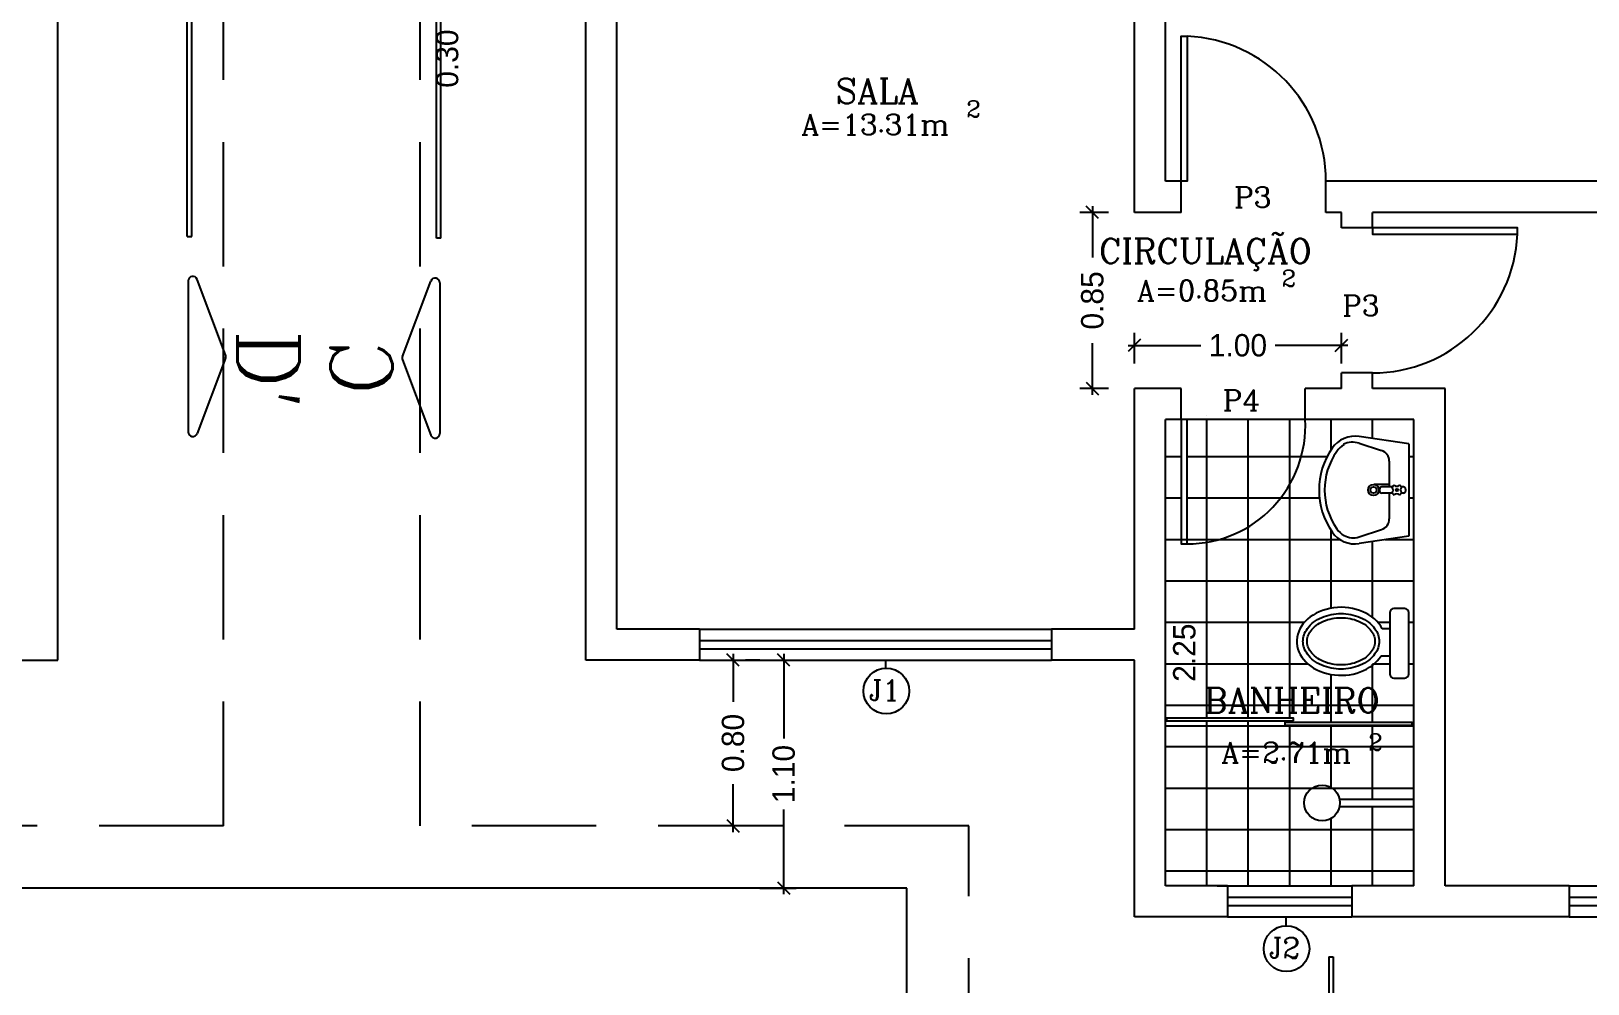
# Model space of a CAD drawing. Extents: x 11.2 to 102.3, y 40.3 to 127.2.
# Drawn here: x 24.05 to 31.57, y 50.93 to 55.53 of the extents above; entities that cross this region are included whole.
import ezdxf

# ---------------------------------------------------------------- set-up
doc = ezdxf.new("R2010")
doc.units = 0
doc.header["$LTSCALE"] = 8
doc.linetypes.add('DASHED2', pattern=[0.375, 0.25, -0.125])
doc.layers.get('0').update_dxf_attribs({"linetype": 'CONTINUOUS'})
doc.layers.get('DEFPOINTS').update_dxf_attribs({"linetype": 'CONTINUOUS'})
for name, color, linetype in [('COBERTURA', 7, 'CONTINUOUS'), ('COTAS', 244, 'CONTINUOUS'), ('EQUIPAMENTOS', 1, 'CONTINUOUS'), ('ESQUADRIAS', 244, 'CONTINUOUS'), ('PAREDE', 7, 'CONTINUOUS'), ('PISO', 30, 'CONTINUOUS'), ('TEXTO', 1, 'CONTINUOUS')]:
    doc.layers.add(name, color=color, linetype=linetype)
doc.styles.add('ROMANC', font='ROMANC.SHX')
doc.dimstyles.get("Standard").update_dxf_attribs({"dimtxt": 0.18, "dimasz": 0.18, "dimexe": 0.18, "dimexo": 0.0625, "dimgap": 0.09, "dimtad": 0, "dimtih": 1, "dimtoh": 1, "dimdec": 4, "dimzin": 0, "dimtxsty": 'STANDARD', "dimcen": 0.09, "dimazin": 3, "dimtfac": 1, "dimtdec": 4, "dimtofl": 0, "dimtmove": 0, "dimatfit": 3, "dimtolj": 1, "dimtzin": 0})

# ---------------------------------------------------------------- blocks, each defined once
blk = doc.blocks.new('_OBLIQUE')
at = {"color": 0, "linetype": 'BYBLOCK'}
blk.add_line((-0.5, -0.5), (0.5, 0.5), dxfattribs=at)
blk = doc.blocks.new('*D25')
at = {"color": 244, "linetype": 'BYBLOCK'}
for p, q in [((26.1336, 56.7822), (26.1336, 56.4522)), ((26.0736, 56.7522), (26.1936, 56.7522)), ((26.0736, 56.4522), (26.1936, 56.4522)), ((26.1336, 56.4522), (26.1336, 56.3922))]:
    blk.add_line(p, q, dxfattribs=at)
at = {"layer": 'DEFPOINTS', "color": 0, "linetype": 'BYBLOCK'}
for p in [(25.2336, 56.7522), (25.2336, 56.4522), (26.1336, 56.4522)]:
    blk.add_point(p, dxfattribs=at)
at = {"color": 244, "linetype": 'BYBLOCK', "xscale": 0.06, "yscale": 0.06, "zscale": 0.06}
for p, rotation in [((26.1336, 56.7522), 90), ((26.1336, 56.4522), 270)]:
    blk.add_blockref('_OBLIQUE', p, dxfattribs=dict(at, rotation=rotation))
at = {"color": 30, "linetype": 'BYBLOCK', "insert": (26.1336, 56.1942), "char_height": 0.108, "attachment_point": 5, "rotation": 90}
blk.add_mtext('\\A1;0.30', dxfattribs=at)
blk = doc.blocks.new('*D37')
at = {"color": 244, "linetype": 'BYBLOCK'}
for p, q in [((29.3836, 54.6422), (29.3836, 54.7889)), ((30.3836, 54.6422), (30.3836, 54.7889)), ((29.3536, 54.7289), (29.7036, 54.7289)), ((30.4136, 54.7289), (30.0636, 54.7289))]:
    blk.add_line(p, q, dxfattribs=at)
at = {"layer": 'DEFPOINTS', "color": 0, "linetype": 'BYBLOCK'}
for p in [(30.3836, 54.7289), (29.3836, 53.8022), (30.3836, 53.8022)]:
    blk.add_point(p, dxfattribs=at)
at = {"color": 244, "linetype": 'BYBLOCK', "xscale": 0.06, "yscale": 0.06, "zscale": 0.06, "rotation": 180}
blk.add_blockref('_OBLIQUE', (29.3836, 54.7289), dxfattribs=at)
at = {"color": 244, "linetype": 'BYBLOCK', "xscale": 0.06, "yscale": 0.06, "zscale": 0.06}
blk.add_blockref('_OBLIQUE', (30.3836, 54.7289), dxfattribs=at)
at = {"color": 30, "linetype": 'BYBLOCK', "insert": (29.8836, 54.7289), "char_height": 0.108, "attachment_point": 5}
blk.add_mtext('\\A1;1.00', dxfattribs=at)
blk = doc.blocks.new('*D38')
at = {"color": 244, "linetype": 'BYBLOCK'}
for p, q in [((28.4661, 54.6822), (28.4661, 54.4342)), ((28.5436, 54.6522), (28.4061, 54.6522)), ((28.4661, 53.7722), (28.4661, 54.0202)), ((28.5436, 53.8022), (28.4061, 53.8022))]:
    blk.add_line(p, q, dxfattribs=at)
at = {"layer": 'DEFPOINTS', "color": 0, "linetype": 'BYBLOCK'}
for p in [(29.3836, 54.6522), (28.4661, 53.8022), (29.3836, 53.8022)]:
    blk.add_point(p, dxfattribs=at)
at = {"color": 244, "linetype": 'BYBLOCK', "xscale": 0.06, "yscale": 0.06, "zscale": 0.06}
for p, rotation in [((28.4661, 54.6522), 90), ((28.4661, 53.8022), 270)]:
    blk.add_blockref('_OBLIQUE', p, dxfattribs=dict(at, rotation=rotation))
at = {"color": 30, "linetype": 'BYBLOCK', "insert": (28.4661, 54.2272), "char_height": 0.108, "attachment_point": 5, "rotation": 90}
blk.add_mtext('\\A1;0.85', dxfattribs=at)
blk = doc.blocks.new('*D64')
at = {"layer": 'DEFPOINTS', "color": 0, "linetype": 'BYBLOCK'}
for p in [(29.3836, 57.5022), (29.2551, 52.6415), (29.3836, 52.6415)]:
    blk.add_point(p, dxfattribs=at)
at = {"color": 30, "linetype": 'BYBLOCK', "insert": (29.2551, 55.0719), "char_height": 0.108, "attachment_point": 5, "rotation": 90}
blk.add_mtext('\\A1;4.86', dxfattribs=at)
blk = doc.blocks.new('*D72')
at = {"color": 244, "linetype": 'BYBLOCK'}
for p, q in [((27.5736, 52.4915), (27.7498, 52.4915)), ((27.6898, 52.5215), (27.6898, 52.1125)), ((27.6898, 51.3615), (27.6898, 51.7705)), ((27.5736, 51.3915), (27.7498, 51.3915))]:
    blk.add_line(p, q, dxfattribs=at)
at = {"layer": 'DEFPOINTS', "color": 0, "linetype": 'BYBLOCK'}
for p in [(26.7336, 52.4915), (26.7336, 51.3915), (27.6898, 51.3915)]:
    blk.add_point(p, dxfattribs=at)
at = {"color": 244, "linetype": 'BYBLOCK', "xscale": 0.06, "yscale": 0.06, "zscale": 0.06}
for p, rotation in [((27.6898, 52.4915), 90), ((27.6898, 51.3915), 270)]:
    blk.add_blockref('_OBLIQUE', p, dxfattribs=dict(at, rotation=rotation))
at = {"color": 30, "linetype": 'BYBLOCK', "insert": (27.6898, 51.9415), "char_height": 0.108, "attachment_point": 5, "rotation": 90}
blk.add_mtext('\\A1;1.10', dxfattribs=at)
blk = doc.blocks.new('*D73')
at = {"color": 244, "linetype": 'BYBLOCK'}
for p, q in [((27.4453, 52.5215), (27.4453, 52.2895)), ((27.5736, 52.4915), (27.5053, 52.4915)), ((27.4453, 51.6615), (27.4453, 51.8935)), ((27.5736, 51.6915), (27.5053, 51.6915))]:
    blk.add_line(p, q, dxfattribs=at)
at = {"layer": 'DEFPOINTS', "color": 0, "linetype": 'BYBLOCK'}
for p in [(26.7336, 52.4915), (26.7336, 51.6915), (27.4453, 51.6915)]:
    blk.add_point(p, dxfattribs=at)
at = {"color": 244, "linetype": 'BYBLOCK', "xscale": 0.06, "yscale": 0.06, "zscale": 0.06}
for p, rotation in [((27.4453, 52.4915), 90), ((27.4453, 51.6915), 270)]:
    blk.add_blockref('_OBLIQUE', p, dxfattribs=dict(at, rotation=rotation))
at = {"color": 30, "linetype": 'BYBLOCK', "insert": (27.4453, 52.0915), "char_height": 0.108, "attachment_point": 5, "rotation": 90}
blk.add_mtext('\\A1;0.80', dxfattribs=at)
blk = doc.blocks.new('*D75')
at = {"layer": 'DEFPOINTS', "color": 0, "linetype": 'BYBLOCK'}
for p in [(29.5336, 53.6522), (29.5336, 51.4022), (29.625, 51.4022)]:
    blk.add_point(p, dxfattribs=at)
at = {"color": 30, "linetype": 'BYBLOCK', "insert": (29.625, 52.5272), "char_height": 0.108, "attachment_point": 5, "rotation": 90}
blk.add_mtext('\\A1;2.25', dxfattribs=at)

msp = doc.modelspace()

# ---------------------------------------------------------------- linework, layer by layer
at = {"layer": 'COBERTURA', "color": 30, "linetype": 'DASHED2', "ltscale": 0.3}
for p, q in [((24.9836, 51.6915), (24.9836, 56.5522)), ((25.9336, 51.6915), (25.9336, 56.5522)), ((24.9836, 51.6915), (22.3336, 51.6915)), ((28.5836, 51.6915), (25.9336, 51.6915)), ((28.5836, 50.4522), (28.5836, 51.6915))]:
    msp.add_line(p, q, dxfattribs=at)
at = {"layer": 'COTAS', "color": 3, "ltscale": 0.3}
for p, q in [((30.322, 51.0596), (30.322, 49.6639)), ((30.322, 51.0596), (30.3438, 51.0596)), ((30.3438, 51.0596), (30.3438, 49.6639))]:
    msp.add_line(p, q, dxfattribs=at)
at = {"layer": 'EQUIPAMENTOS', "color": 244, "ltscale": 0.3}
for p, q in [((30.4687, 53.5383), (30.5774, 53.5024)), ((30.7082, 53.5344), (30.4696, 53.5707)), ((30.7082, 53.5344), (30.7082, 53.0897)), ((30.6144, 53.4511), (30.6144, 53.3271)), ((30.568, 53.3171), (30.568, 53.3071)), ((30.6294, 53.3271), (30.578, 53.3271)), ((30.6832, 53.3271), (30.6731, 53.3271)), ((30.6932, 53.3171), (30.6932, 53.3071)), ((30.6294, 53.2971), (30.578, 53.2971)), ((30.6144, 53.2971), (30.6144, 53.173)), ((30.6832, 53.2971), (30.6731, 53.2971)), ((30.4687, 53.0858), (30.5774, 53.1218)), ((30.7082, 53.0897), (30.4696, 53.0534))]:
    msp.add_line(p, q, dxfattribs=at)
at = {"layer": 'EQUIPAMENTOS', "color": 244, "linetype": 'CONTINUOUS', "ltscale": 0.3}
msp.add_line((30.6144, 53.3388), (30.5415, 53.3388), dxfattribs=at)
at = {"layer": 'EQUIPAMENTOS', "color": 244, "linetype": 'CONTINUOUS', "ltscale": 0.04}
for p, q in [((30.6168, 52.7197), (30.6168, 52.4245)), ((30.6889, 52.7397), (30.6368, 52.7397)), ((30.7089, 52.4245), (30.7089, 52.7197)), ((30.6368, 52.4045), (30.6889, 52.4045))]:
    msp.add_line(p, q, dxfattribs=at)
at = {"layer": 'EQUIPAMENTOS', "color": 244, "linetype": 'CONTINUOUS', "ltscale": 0.5}
for p, q in [((30.6168, 52.6417), (30.5807, 52.6417)), ((30.5751, 52.5123), (30.6168, 52.5123))]:
    msp.add_line(p, q, dxfattribs=at)
at = {"layer": 'EQUIPAMENTOS', "color": 244, "ltscale": 0.5}
for p, q in [((30.7336, 51.8182), (30.3749, 51.8182)), ((30.7336, 51.783), (30.3742, 51.783))]:
    msp.add_line(p, q, dxfattribs=at)
at = {"layer": 'EQUIPAMENTOS', "color": 1, "ltscale": 0.2}
for points in [[(30.1515, 52.1991), (30.1515, 52.2119), (29.538, 52.2119), (29.538, 52.1991)], [(30.7243, 52.1776), (30.7243, 52.1905), (30.1108, 52.1905), (30.1108, 52.1776)]]:
    msp.add_lwpolyline(points, close=True, dxfattribs=at)
at = {"layer": 'EQUIPAMENTOS', "color": 244, "ltscale": 0.3}
for centre, radius in [((30.5382, 53.3121), 0.0265), ((30.5382, 53.3121), 0.0152), ((30.6512, 53.3121), 0.00545)]:
    msp.add_circle(centre, radius, dxfattribs=at)
at = {"layer": 'EQUIPAMENTOS', "color": 244, "ltscale": 0.5}
msp.add_circle((30.29, 51.8022), 0.0864, dxfattribs=at)
at = {"layer": 'EQUIPAMENTOS', "color": 244, "ltscale": 0.3}
for centre, radius, start, end in [((30.4493, 53.4372), 0.135, 81.35854, 145.18128), ((30.4372, 53.4334), 0.1096, 73.29161, 113.50584), ((30.6293, 53.3121), 0.3542, 145.18128, 214.81872), ((30.6293, 53.3121), 0.3272, 145.18128, 214.81872), ((30.4493, 53.4372), 0.108, 119.64782, 145.18128), ((30.5604, 53.4511), 0.054, 0, 71.69005), ((30.578, 53.3171), 0.01, 90, 180), ((30.6512, 53.3121), 0.0265, 120.30931, 151.85007), ((30.6144, 53.3114), 0.0188, 317.68942, 44.46996), ((30.6506, 53.3489), 0.0188, 227.68942, 314.46996), ((30.6512, 53.3121), 0.0265, 30.30931, 61.85007), ((30.6881, 53.3128), 0.0188, 137.68942, 224.46996), ((30.6832, 53.3171), 0.01, 0, 90), ((30.578, 53.3071), 0.01, 180, 270), ((30.6512, 53.3121), 0.0265, 210.30931, 241.85007), ((30.6519, 53.2753), 0.0188, 47.68942, 134.46996), ((30.6512, 53.3121), 0.0265, 300.30931, 331.85007), ((30.6832, 53.3071), 0.01, 270, 0), ((30.5604, 53.173), 0.054, 288.30995, 0), ((30.4493, 53.1869), 0.135, 214.81872, 278.64146), ((30.4493, 53.1869), 0.108, 214.81872, 240.35218), ((30.4404, 53.1713), 0.09, 240.35218, 288.30995)]:
    msp.add_arc(centre, radius, start, end, dxfattribs=at)
at = {"layer": 'EQUIPAMENTOS', "color": 244, "linetype": 'CONTINUOUS', "ltscale": 0.04}
for centre, start, end in [((30.6368, 52.7197), 90, 180), ((30.6889, 52.7197), 0, 90), ((30.6368, 52.4245), 180, 270), ((30.6889, 52.4245), 270, 0)]:
    msp.add_arc(centre, 0.02, start, end, dxfattribs=at)
at = {"layer": 'EQUIPAMENTOS', "color": 244, "linetype": 'CONTINUOUS', "ltscale": 0.5}
msp.add_ellipse((30.3815, 52.582), major_axis=(-0.2138, 0), ratio=0.767443, start_param=-2.768916, end_param=2.702855, dxfattribs=at)
for points in [[(30.1977, 52.582), (30.1977, 52.5722), (30.1992, 52.5619), (30.2061, 52.5407), (30.2116, 52.5299), (30.2269, 52.509), (30.2368, 52.4988), (30.2604, 52.4807), (30.2741, 52.4728), (30.3183, 52.4537), (30.3499, 52.4479), (30.4131, 52.4479), (30.4448, 52.4537), (30.4889, 52.4728), (30.5026, 52.4807), (30.5262, 52.4988), (30.5362, 52.509), (30.5514, 52.5299), (30.5569, 52.5407), (30.5638, 52.5619), (30.5653, 52.5722), (30.5653, 52.5918), (30.5638, 52.6021), (30.5569, 52.6233), (30.5514, 52.6341), (30.5362, 52.655), (30.5262, 52.6652), (30.5026, 52.6833), (30.4889, 52.6912), (30.4448, 52.7103), (30.4131, 52.7161), (30.3499, 52.7161), (30.3183, 52.7103), (30.2741, 52.6912), (30.2604, 52.6833), (30.2368, 52.6652), (30.2269, 52.655), (30.2116, 52.6341), (30.2061, 52.6233), (30.1992, 52.6021), (30.1977, 52.5918), (30.1977, 52.582)], [(30.2177, 52.582), (30.2177, 52.5742), (30.2189, 52.5661), (30.2245, 52.549), (30.2289, 52.5401), (30.2418, 52.5224), (30.2504, 52.5136), (30.2711, 52.4977), (30.2833, 52.4905), (30.3234, 52.4733), (30.3524, 52.4679), (30.4106, 52.4679), (30.4397, 52.4734), (30.4796, 52.4905), (30.4919, 52.4977), (30.5127, 52.5136), (30.5212, 52.5224), (30.5341, 52.5401), (30.5386, 52.549), (30.5442, 52.5661), (30.5453, 52.5742), (30.5453, 52.5898), (30.5442, 52.5979), (30.5386, 52.615), (30.5341, 52.6239), (30.5212, 52.6416), (30.5126, 52.6504), (30.4919, 52.6663), (30.4797, 52.6735), (30.4396, 52.6907), (30.4106, 52.6961), (30.3524, 52.6961), (30.3233, 52.6906), (30.2834, 52.6735), (30.2711, 52.6663), (30.2504, 52.6504), (30.2418, 52.6416), (30.2289, 52.6239), (30.2245, 52.615), (30.2189, 52.5979), (30.2177, 52.5898), (30.2177, 52.582)]]:
    msp.add_open_spline(points, degree=3, knots=[0, 0, 0, 0, 0.261799, 0.261799, 0.523599, 0.523599, 0.785398, 0.785398, 1.047198, 1.047198, 1.570796, 1.570796, 2.094395, 2.094395, 2.356194, 2.356194, 2.617994, 2.617994, 2.879793, 2.879793, 3.141593, 3.141593, 3.403392, 3.403392, 3.665191, 3.665191, 3.926991, 3.926991, 4.18879, 4.18879, 4.712389, 4.712389, 5.235988, 5.235988, 5.497787, 5.497787, 5.759587, 5.759587, 6.021386, 6.021386, 6.283185, 6.283185, 6.283185, 6.283185], dxfattribs=at)
at = {"layer": 'ESQUADRIAS', "color": 1}
for p, q in [((27.2836, 52.6415), (28.9836, 52.6415)), ((27.2836, 52.4915), (28.9836, 52.4915)), ((29.7836, 51.4022), (29.9336, 51.4022)), ((29.8336, 51.4022), (30.4336, 51.4022)), ((31.4836, 51.4022), (32.6836, 51.4022)), ((29.8336, 51.2522), (30.4336, 51.2522)), ((31.4836, 51.2522), (32.6836, 51.2522))]:
    msp.add_line(p, q, dxfattribs=at)
at = {"layer": 'ESQUADRIAS', "color": 5}
for p, q in [((27.2836, 52.5865), (28.9836, 52.5865)), ((27.2836, 52.5465), (28.9836, 52.5465)), ((29.8336, 51.3472), (30.4336, 51.3472)), ((29.8336, 51.3072), (30.4336, 51.3072)), ((31.4836, 51.3472), (32.6836, 51.3472)), ((31.4836, 51.3072), (32.6836, 51.3072))]:
    msp.add_line(p, q, dxfattribs=at)
at = {"layer": 'ESQUADRIAS', "color": 1, "ltscale": 0.2}
for p, q in [((28.1834, 52.4526), (28.1834, 52.4918)), ((30.1162, 51.2089), (30.1162, 51.2481))]:
    msp.add_line(p, q, dxfattribs=at)
at = {"layer": 'ESQUADRIAS', "color": 1}
for points in [[(29.6086, 54.8022), (29.6086, 55.5022), (29.6386, 55.5022), (29.6386, 54.8022)], [(30.5336, 54.5772), (30.5336, 54.5472), (31.2336, 54.5472), (31.2336, 54.5772)], [(29.6086, 53.6522), (29.6086, 53.0522), (29.6386, 53.0522), (29.6386, 53.6522)]]:
    msp.add_lwpolyline(points, close=True, dxfattribs=at)
at = {"layer": 'ESQUADRIAS', "color": 1, "ltscale": 0.2}
for centre in [(28.1854, 52.3423), (30.1182, 51.0986)]:
    msp.add_circle(centre, 0.1104, dxfattribs=at)
at = {"layer": 'ESQUADRIAS', "color": 30}
for centre, radius, start, end in [((29.6079, 54.8022), 0.7007, 360, 87.4911), ((30.5336, 54.5779), 0.7007, 270, 357.4911), ((29.6386, 53.623), 0.5707, 270, 2.9376)]:
    msp.add_arc(centre, radius, start, end, dxfattribs=at)
at = {"layer": 'PAREDE', "color": 7}
for p, q in [((26.8836, 52.6415), (26.8836, 58.6022)), ((29.3836, 54.6522), (29.3836, 57.5022)), ((29.5336, 54.8022), (29.5336, 57.5022)), ((24.1836, 52.4915), (24.1836, 57.3214)), ((26.7336, 52.4915), (26.7336, 56.5522)), ((29.6086, 54.8022), (29.5336, 54.8022)), ((29.6086, 54.6522), (29.6086, 54.8022)), ((33.2836, 54.8022), (30.3086, 54.8022)), ((30.3086, 54.6522), (30.3086, 54.8022)), ((29.6086, 54.6522), (29.3836, 54.6522)), ((30.3836, 54.6522), (30.3086, 54.6522)), ((30.3836, 54.5772), (30.3836, 54.6522)), ((33.2836, 54.6522), (30.5336, 54.6522)), ((30.5336, 54.5772), (30.5336, 54.6522)), ((30.5336, 54.5772), (30.3836, 54.5772)), ((30.5336, 53.8772), (30.3836, 53.8772)), ((30.3836, 53.8022), (30.3836, 53.8772)), ((30.5336, 53.8022), (30.5336, 53.8772)), ((29.6086, 53.8022), (29.3836, 53.8022)), ((29.3836, 52.6415), (29.3836, 53.8022)), ((29.6086, 53.6522), (29.6086, 53.8022)), ((30.2086, 53.6522), (30.2086, 53.8022)), ((30.3836, 53.8022), (30.2086, 53.8022)), ((30.8836, 53.8022), (30.5336, 53.8022)), ((30.8836, 51.4022), (30.8836, 53.8022)), ((29.5336, 51.4022), (29.5336, 53.6522)), ((29.6086, 53.6522), (29.5336, 53.6522)), ((30.7336, 53.6522), (30.2086, 53.6522)), ((30.7336, 51.4022), (30.7336, 53.6522)), ((27.2836, 52.6415), (26.8836, 52.6415)), ((27.2836, 52.6415), (27.2836, 52.4915)), ((29.3836, 52.6415), (28.9836, 52.6415)), ((28.9836, 52.6415), (28.9836, 52.4915)), ((23.6336, 52.4915), (24.1836, 52.4915)), ((27.2836, 52.4915), (26.7336, 52.4915)), ((29.3836, 52.4915), (28.9836, 52.4915)), ((29.3836, 51.2522), (29.3836, 52.4915)), ((29.8336, 51.4022), (29.5336, 51.4022)), ((29.8336, 51.4022), (29.8336, 51.2522)), ((30.7336, 51.4022), (30.4336, 51.4022)), ((30.4336, 51.4022), (30.4336, 51.2522)), ((31.4836, 51.4022), (30.8836, 51.4022)), ((31.4836, 51.4022), (31.4836, 51.2522)), ((29.8336, 51.2522), (29.3836, 51.2522)), ((31.4836, 51.2522), (30.4336, 51.2522))]:
    msp.add_line(p, q, dxfattribs=at)
at = {"layer": 'PISO', "color": 30}
for p, q in [((30.2086, 53.6522), (29.6086, 53.6522)), ((29.7336, 53.6715), (29.7336, 53.6722)), ((29.6086, 53.4722), (29.5336, 53.4722)), ((30.7336, 53.4722), (30.7082, 53.4722)), ((29.6086, 53.2722), (29.5336, 53.2722)), ((30.7336, 53.2722), (30.7082, 53.2722)), ((30.7336, 53.0722), (30.5933, 53.0722)), ((30.7336, 52.8722), (29.5336, 52.8722)), ((30.7336, 52.6722), (30.7089, 52.6722)), ((30.7336, 52.4722), (30.7089, 52.4722)), ((30.7336, 52.2722), (29.5336, 52.2722)), ((29.7336, 51.4022), (29.7336, 52.1991)), ((29.9336, 51.4022), (29.9336, 52.1991)), ((30.1336, 51.4022), (30.1336, 52.1776)), ((30.7336, 52.0722), (29.5336, 52.0722)), ((30.7336, 51.8722), (29.5336, 51.8722)), ((30.5336, 51.4022), (30.5336, 51.783)), ((30.7336, 51.6722), (29.5336, 51.6722)), ((30.3336, 51.4022), (30.3336, 51.7276)), ((30.7336, 51.4722), (29.5336, 51.4722))]:
    msp.add_line(p, q, dxfattribs=at)
at = {"layer": 'PISO', "color": 30, "ltscale": 0.2}
for p, q in [((29.7336, 52.2119), (29.7336, 53.6522)), ((29.9336, 52.2119), (29.9336, 53.6522)), ((30.1336, 52.2119), (30.1336, 53.6522)), ((30.3336, 53.5071), (30.3336, 53.6522)), ((30.5336, 53.561), (30.5336, 53.6522)), ((30.3133, 53.4722), (29.6386, 53.4722)), ((30.5336, 53.5148), (30.5336, 53.5169)), ((30.2773, 53.2722), (29.6386, 53.2722)), ((30.3336, 52.7419), (30.3336, 53.117)), ((30.3781, 53.0722), (29.5336, 53.0722)), ((30.5336, 52.6973), (30.5336, 53.0632)), ((30.2029, 52.6722), (29.5336, 52.6722)), ((30.6168, 52.6722), (30.5601, 52.6722)), ((30.2226, 52.4722), (29.5336, 52.4722)), ((30.3336, 52.1905), (30.3336, 52.4221)), ((30.6168, 52.4722), (30.5336, 52.4722)), ((30.5336, 52.1905), (30.5336, 52.4722)), ((30.1336, 52.1905), (30.1336, 52.1991)), ((30.1336, 52.1905), (30.1336, 52.1991)), ((30.3336, 51.8768), (30.3336, 52.1776)), ((30.5336, 51.8182), (30.5336, 52.1776))]:
    msp.add_line(p, q, dxfattribs=at)
at = {"layer": 'PISO', "color": 244, "ltscale": 0.2}
msp.add_line((30.7336, 52.1721), (29.5336, 52.1721), dxfattribs=at)
at = {"layer": 'PISO', "color": 244, "linetype": 'CONTINUOUS', "ltscale": 0.8}
for p, q in [((28.2836, 51.3915), (22.6336, 51.3915)), ((28.2836, 50.1522), (28.2836, 51.3915))]:
    msp.add_line(p, q, dxfattribs=at)
at = {"layer": 'TEXTO', "color": 3, "ltscale": 0.3}
for p, q in [((24.8084, 54.5352), (24.8084, 55.9308)), ((24.8303, 54.5352), (24.8303, 55.9308)), ((26.012, 54.527), (26.012, 55.9226)), ((26.0338, 54.527), (26.0338, 55.9226)), ((24.8084, 54.5352), (24.8303, 54.5352)), ((26.0338, 54.527), (26.012, 54.527))]:
    msp.add_line(p, q, dxfattribs=at)
at = {"layer": 'TEXTO', "color": 3, "linetype": 'CONTINUOUS', "ltscale": 0.3}
for p, q in [((24.8132, 54.321), (24.8132, 53.5931)), ((24.9935, 53.965), (24.8567, 54.3289)), ((25.8488, 53.9567), (25.9856, 54.3207)), ((26.0291, 54.3128), (26.0291, 53.5849)), ((24.9935, 53.9492), (24.8567, 53.5852)), ((25.8488, 53.9409), (25.9856, 53.577))]:
    msp.add_line(p, q, dxfattribs=at)
for centre, start, end in [((24.8357, 54.321), 20.60138, 180), ((26.0066, 54.3128), 0, 159.39862), ((24.9725, 53.9571), 339.39862, 20.60138), ((24.9725, 53.9571), 339.39862, 20.60138), ((25.8698, 53.9488), 159.39862, 200.60138), ((25.8698, 53.9488), 159.39862, 200.60138), ((24.8357, 53.5931), 180, 339.39862), ((26.0066, 53.5849), 200.60138, 0)]:
    msp.add_arc(centre, 0.0225, start, end, dxfattribs=at)

# ---------------------------------------------------------------- texts
at = {"layer": 'ESQUADRIAS', "color": 1, "ltscale": 0.3, "style": 'ROMANC'}
for s, p in [('J1', (28.1013, 52.2964)), ('J2', (30.0341, 51.0527))]:
    msp.add_text(s, height=0.1, dxfattribs=at).set_placement(p)
at = {"layer": 'TEXTO', "color": 1, "ltscale": 0.3, "style": 'ROMANC'}
for s, height, p in [('SALA', 0.12, (27.9409, 55.1783)), ('2', 0.08, (28.5724, 55.1111)), ('A=13.31m', 0.1, (27.7744, 55.0268)), ('CIRCULAÇÃO', 0.12, (29.2122, 54.4055)), ('2', 0.08, (30.0946, 54.2939)), ('A=0.85m', 0.1, (29.3953, 54.2253)), ('BANHEIRO', 0.12, (29.7205, 52.2372)), ('2', 0.08, (30.5133, 52.0557)), ('A=2.71m', 0.1, (29.8032, 51.9957))]:
    msp.add_text(s, height=height, rotation=360, dxfattribs=at).set_placement(p)
for s, p in [('P3', (29.8652, 54.6756)), ('P3', (30.3873, 54.1531)), ('P4', (29.8107, 53.6963))]:
    msp.add_text(s, height=0.1, dxfattribs=at).set_placement(p)
at = {"layer": 'TEXTO', "color": 3, "linetype": 'CONTINUOUS', "ltscale": 0.3, "style": 'ROMANC'}
for s, rotation, p in [("D'", 270, (25.0511, 54.0857)), ('C', 90, (25.8004, 53.7675))]:
    msp.add_text(s, height=0.3, rotation=rotation, dxfattribs=at).set_placement(p)

# ---------------------------------------------------------------- dimensions: what is measured, and where the dimension line sits
at = {"layer": 'COTAS', "color": 30}
for base, p1, p2, override, picture, middle, set_off in [((29.2551, 53.5037), (29.3836, 58.3644), (29.3836, 53.5037), {"dimscale": 0.6, "dimasz": 0.1, "dimexe": 0.1, "dimexo": 1.4, "dimtih": 0, "dimtoh": 0, "dimdec": 2, "dimblk1": 'OBLIQUE', "dimblk2": 'OBLIQUE', "dimsah": 1, "dimdle": 0.05, "dimse1": 1, "dimse2": 1, "dimsd1": 1, "dimsd2": 1, "dimclrd": 244, "dimclre": 244, "dimclrt": 30}, '*D64', (29.2551, 55.9341), (0, 0.8622)), ((26.0645, 55.6522), (25.1645, 55.9522), (25.1645, 55.6522), {"dimscale": 0.6, "dimasz": 0.1, "dimexe": 0.1, "dimexo": 1.4, "dimtih": 0, "dimtoh": 0, "dimdec": 2, "dimblk1": 'OBLIQUE', "dimblk2": 'OBLIQUE', "dimsah": 1, "dimdle": 0.05, "dimclrd": 244, "dimclre": 244, "dimclrt": 30}, '*D25', (26.0645, 55.3942), (-0.0691, -0.8)), ((29.1806, 53.8022), (30.0981, 54.6522), (30.0981, 53.8022), {"dimscale": 0.6, "dimasz": 0.1, "dimexe": 0.1, "dimexo": 1.4, "dimtih": 0, "dimtoh": 0, "dimdec": 2, "dimblk1": 'OBLIQUE', "dimblk2": 'OBLIQUE', "dimsah": 1, "dimdle": 0.05, "dimclrd": 244, "dimclre": 244, "dimclrt": 30}, '*D38', (29.1806, 54.2272), (0.7145, 0))]:
    dim = msp.add_linear_dim(base=base, p1=p1, p2=p2, angle=90, dimstyle='STANDARD', override=override, dxfattribs=at)
    dim.commit()
    dim.dimension.update_dxf_attribs({"geometry": picture, "text_midpoint": middle, "insert": set_off})
dim = msp.add_linear_dim(base=(30.3836, 54.0101), p1=(29.3836, 53.0835), p2=(30.3836, 53.0835), dimstyle='STANDARD', override={"dimscale": 0.6, "dimasz": 0.1, "dimexe": 0.1, "dimexo": 1.4, "dimtih": 0, "dimtoh": 0, "dimdec": 2, "dimblk1": 'OBLIQUE', "dimblk2": 'OBLIQUE', "dimsah": 1, "dimdle": 0.05, "dimclrd": 244, "dimclre": 244, "dimclrt": 30}, dxfattribs=at)
dim.commit()
dim.dimension.update_dxf_attribs({"geometry": '*D37', "text_midpoint": (29.8836, 54.0101), "insert": (0, -0.7188)})
for base, p1, p2, override, picture, middle in [((29.625, 51.4022), (29.5336, 53.6522), (29.5336, 51.4022), {"dimscale": 0.6, "dimasz": 0.1, "dimexe": 0.1, "dimexo": 1.4, "dimtih": 0, "dimtoh": 0, "dimdec": 2, "dimblk1": 'OBLIQUE', "dimblk2": 'OBLIQUE', "dimsah": 1, "dimdle": 0.05, "dimse1": 1, "dimse2": 1, "dimsd1": 1, "dimsd2": 1, "dimclrd": 244, "dimclre": 244, "dimclrt": 30}, '*D75', (29.625, 52.5272)), ((27.6898, 51.3915), (26.7336, 52.4915), (26.7336, 51.3915), {"dimscale": 0.6, "dimasz": 0.1, "dimexe": 0.1, "dimexo": 1.4, "dimtih": 0, "dimtoh": 0, "dimdec": 2, "dimblk1": 'OBLIQUE', "dimblk2": 'OBLIQUE', "dimsah": 1, "dimdle": 0.05, "dimclrd": 244, "dimclre": 244, "dimclrt": 30}, '*D72', (27.6898, 51.9415)), ((27.4453, 51.6915), (26.7336, 52.4915), (26.7336, 51.6915), {"dimscale": 0.6, "dimasz": 0.1, "dimexe": 0.1, "dimexo": 1.4, "dimtih": 0, "dimtoh": 0, "dimdec": 2, "dimblk1": 'OBLIQUE', "dimblk2": 'OBLIQUE', "dimsah": 1, "dimdle": 0.05, "dimclrd": 244, "dimclre": 244, "dimclrt": 30}, '*D73', (27.4453, 52.0915))]:
    dim = msp.add_linear_dim(base=base, p1=p1, p2=p2, angle=90, dimstyle='STANDARD', override=override, dxfattribs=at)
    dim.commit()
    dim.dimension.update_dxf_attribs({"geometry": picture, "text_midpoint": middle})

doc.saveas('drawing.dxf')
